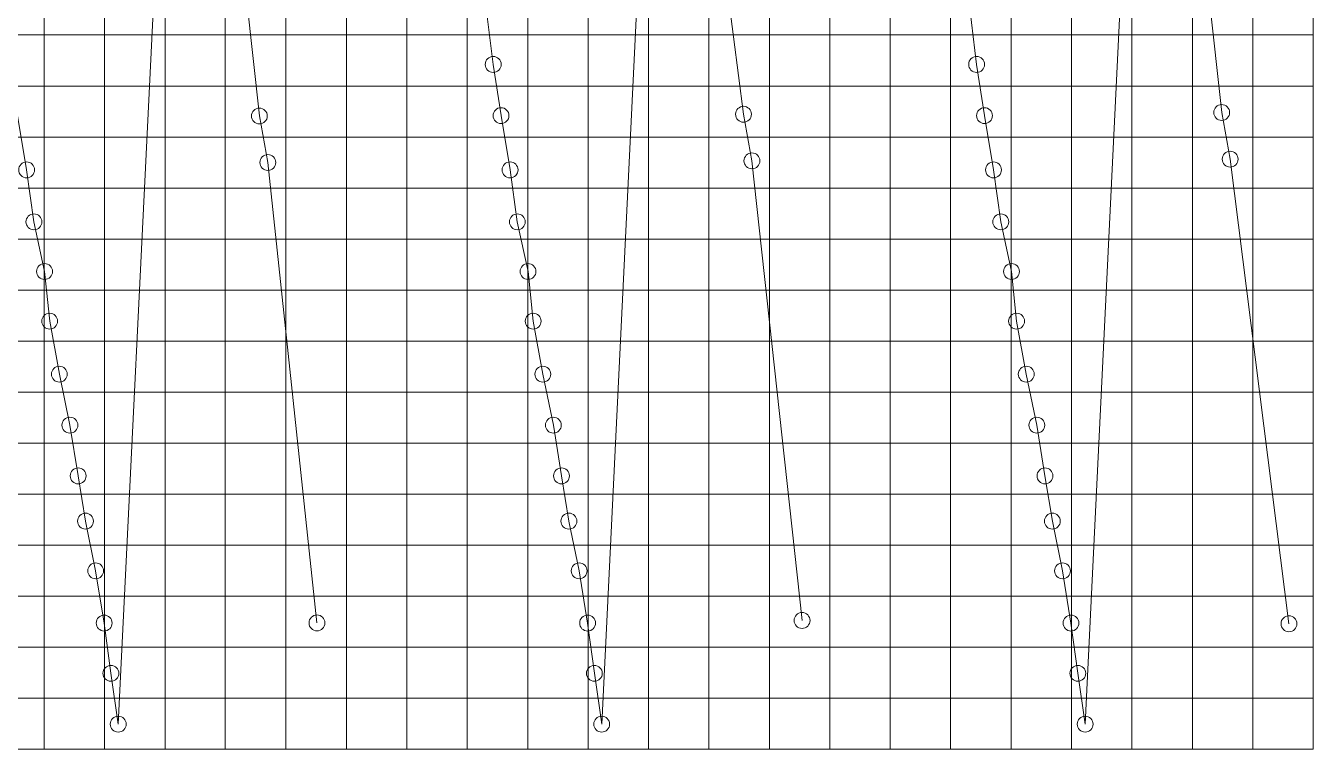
# Model space of a CAD drawing. Header units: inches. Extents: x -211412 to -11687, y -5 to 7052.
# Drawn here: x -210788.4 to -210601.9, y 6585.6 to 6690.5 of the extents above; entities that cross this region are included whole.
import ezdxf

# ---------------------------------------------------------------- set-up
doc = ezdxf.new("R2010")
doc.units = ezdxf.units.IN
doc.header["$MEASUREMENT"] = 0
doc.layers.get('0').update_dxf_attribs({"lineweight": 0})

msp = doc.modelspace()

# ---------------------------------------------------------------- linework, layer by layer
at = {"color": 7}
for p, q in [((-210785.72, 6777.87), (-210785.72, 6585.65)), ((-210776.97, 6777.87), (-210776.97, 6585.65)), ((-210768.22, 6777.87), (-210768.22, 6585.65)), ((-210759.49, 6777.87), (-210759.49, 6585.65)), ((-210750.71, 6777.87), (-210750.71, 6585.65)), ((-210741.96, 6777.87), (-210741.96, 6585.65)), ((-210733.21, 6777.87), (-210733.21, 6585.65)), ((-210724.46, 6777.87), (-210724.46, 6585.65)), ((-210715.7, 6777.87), (-210715.7, 6585.65)), ((-210706.95, 6777.87), (-210706.95, 6585.65)), ((-210698.2, 6777.87), (-210698.2, 6585.65)), ((-210689.45, 6777.87), (-210689.45, 6585.65)), ((-210680.69, 6777.87), (-210680.69, 6585.65)), ((-210671.94, 6777.87), (-210671.94, 6585.65)), ((-210663.19, 6777.87), (-210663.19, 6585.65)), ((-210654.44, 6777.87), (-210654.44, 6585.65)), ((-210645.68, 6777.87), (-210645.68, 6585.65)), ((-210636.96, 6777.87), (-210636.96, 6585.65)), ((-210628.18, 6777.87), (-210628.18, 6585.65)), ((-210619.43, 6777.87), (-210619.43, 6585.65)), ((-210610.68, 6777.87), (-210610.68, 6585.65)), ((-210601.95, 6777.87), (-210601.95, 6585.65)), ((-210870.6, 6689.13), (-210601.92, 6689.13)), ((-210870.6, 6681.73), (-210601.95, 6681.73)), ((-210870.6, 6674.34), (-210601.92, 6674.34)), ((-210870.6, 6666.95), (-210601.95, 6666.95)), ((-210870.6, 6659.56), (-210601.92, 6659.56)), ((-210870.6, 6652.17), (-210601.95, 6652.17)), ((-210870.6, 6644.78), (-210601.92, 6644.78)), ((-210870.6, 6637.39), (-210601.95, 6637.39)), ((-210870.6, 6630), (-210601.92, 6630)), ((-210870.6, 6622.6), (-210601.95, 6622.6)), ((-210870.6, 6615.21), (-210601.92, 6615.21)), ((-210870.6, 6607.82), (-210601.95, 6607.82)), ((-210870.6, 6600.43), (-210601.92, 6600.43)), ((-210870.6, 6593.04), (-210601.95, 6593.04)), ((-210882.96, 6585.65), (-210601.92, 6585.65))]:
    msp.add_line(p, q, dxfattribs=at)
for p, q in [((-210775, 6589.29), (-210766.38, 6765.76)), ((-210704.98, 6589.29), (-210696.36, 6765.76)), ((-210634.96, 6589.29), (-210626.34, 6765.76)), ((-210761.03, 6736.18), (-210754.56, 6677.39)), ((-210692.03, 6736.55), (-210684.44, 6677.64)), ((-210621.68, 6736.55), (-210615.18, 6677.89)), ((-210721.7, 6692.95), (-210720.69, 6684.86)), ((-210651.68, 6692.95), (-210650.68, 6684.86)), ((-210720.69, 6684.86), (-210719.56, 6677.44)), ((-210650.68, 6684.86), (-210649.54, 6677.44)), ((-210684.44, 6677.64), (-210683.22, 6670.89)), ((-210615.18, 6677.89), (-210613.95, 6671.14)), ((-210789.58, 6677.44), (-210788.27, 6669.58)), ((-210754.56, 6677.39), (-210753.34, 6670.65)), ((-210719.56, 6677.44), (-210718.25, 6669.58)), ((-210649.54, 6677.44), (-210648.23, 6669.58)), ((-210753.34, 6670.65), (-210746.22, 6603.95)), ((-210683.22, 6670.89), (-210675.96, 6604.31)), ((-210613.95, 6671.14), (-210605.44, 6603.83)), ((-210788.27, 6669.58), (-210787.21, 6662.05)), ((-210718.25, 6669.58), (-210717.2, 6662.05)), ((-210648.23, 6669.58), (-210647.18, 6662.05)), ((-210787.21, 6662.05), (-210785.67, 6654.86)), ((-210717.2, 6662.05), (-210715.65, 6654.86)), ((-210647.18, 6662.05), (-210645.63, 6654.86)), ((-210785.67, 6654.86), (-210784.93, 6647.67)), ((-210715.65, 6654.86), (-210714.91, 6647.67)), ((-210645.63, 6654.86), (-210644.89, 6647.67)), ((-210784.93, 6647.67), (-210783.53, 6639.99)), ((-210714.91, 6647.67), (-210713.51, 6639.99)), ((-210644.89, 6647.67), (-210643.49, 6639.99)), ((-210783.53, 6639.99), (-210782, 6632.6)), ((-210713.51, 6639.99), (-210711.98, 6632.6)), ((-210643.49, 6639.99), (-210641.96, 6632.6)), ((-210782, 6632.6), (-210780.81, 6625.25)), ((-210711.98, 6632.6), (-210710.8, 6625.25)), ((-210641.96, 6632.6), (-210640.78, 6625.25)), ((-210780.81, 6625.25), (-210779.74, 6618.7)), ((-210710.8, 6625.25), (-210709.73, 6618.7)), ((-210640.78, 6625.25), (-210639.71, 6618.7)), ((-210779.74, 6618.7), (-210778.27, 6611.49)), ((-210709.73, 6618.7), (-210708.25, 6611.49)), ((-210639.71, 6618.7), (-210638.24, 6611.49)), ((-210778.27, 6611.49), (-210777.04, 6603.93)), ((-210708.25, 6611.49), (-210707.02, 6603.93)), ((-210638.24, 6611.49), (-210637.01, 6603.93)), ((-210777.04, 6603.93), (-210776.06, 6596.65)), ((-210707.02, 6603.93), (-210706.04, 6596.65)), ((-210637.01, 6603.93), (-210636.02, 6596.65)), ((-210776.06, 6596.65), (-210775, 6589.29)), ((-210706.04, 6596.65), (-210704.98, 6589.29)), ((-210636.02, 6596.65), (-210634.96, 6589.29))]:
    msp.add_line(p, q)
for centre in [(-210720.69, 6684.86), (-210720.69, 6684.86), (-210650.68, 6684.86), (-210650.68, 6684.86), (-210754.56, 6677.39), (-210719.56, 6677.44), (-210719.56, 6677.44), (-210684.44, 6677.64), (-210684.44, 6677.64), (-210649.54, 6677.44), (-210649.54, 6677.44), (-210615.18, 6677.89), (-210615.18, 6677.89), (-210683.22, 6670.89), (-210683.22, 6670.89), (-210613.95, 6671.14), (-210613.95, 6671.14), (-210788.27, 6669.58), (-210753.34, 6670.65), (-210718.25, 6669.58), (-210718.25, 6669.58), (-210648.23, 6669.58), (-210648.23, 6669.58), (-210787.21, 6662.05), (-210717.2, 6662.05), (-210717.2, 6662.05), (-210647.18, 6662.05), (-210647.18, 6662.05), (-210785.67, 6654.86), (-210715.65, 6654.86), (-210715.65, 6654.86), (-210645.63, 6654.86), (-210645.63, 6654.86), (-210784.93, 6647.67), (-210714.91, 6647.67), (-210714.91, 6647.67), (-210644.89, 6647.67), (-210644.89, 6647.67), (-210783.53, 6639.99), (-210713.51, 6639.99), (-210713.51, 6639.99), (-210643.49, 6639.99), (-210643.49, 6639.99), (-210782, 6632.6), (-210711.98, 6632.6), (-210711.98, 6632.6), (-210641.96, 6632.6), (-210641.96, 6632.6), (-210780.81, 6625.25), (-210710.8, 6625.25), (-210710.8, 6625.25), (-210640.78, 6625.25), (-210640.78, 6625.25), (-210779.74, 6618.7), (-210709.73, 6618.7), (-210709.73, 6618.7), (-210639.71, 6618.7), (-210639.71, 6618.7), (-210778.27, 6611.49), (-210708.25, 6611.49), (-210708.25, 6611.49), (-210638.24, 6611.49), (-210638.24, 6611.49), (-210777.04, 6603.93), (-210746.22, 6603.95), (-210707.02, 6603.93), (-210707.02, 6603.93), (-210675.96, 6604.31), (-210637.01, 6603.93), (-210637.01, 6603.93), (-210605.44, 6603.83), (-210776.06, 6596.65), (-210706.04, 6596.65), (-210706.04, 6596.65), (-210636.02, 6596.65), (-210636.02, 6596.65), (-210775, 6589.29), (-210704.98, 6589.29), (-210704.98, 6589.29), (-210634.96, 6589.29), (-210634.96, 6589.29)]:
    msp.add_circle(centre, 1.15, dxfattribs=at)

doc.saveas('drawing.dxf')
